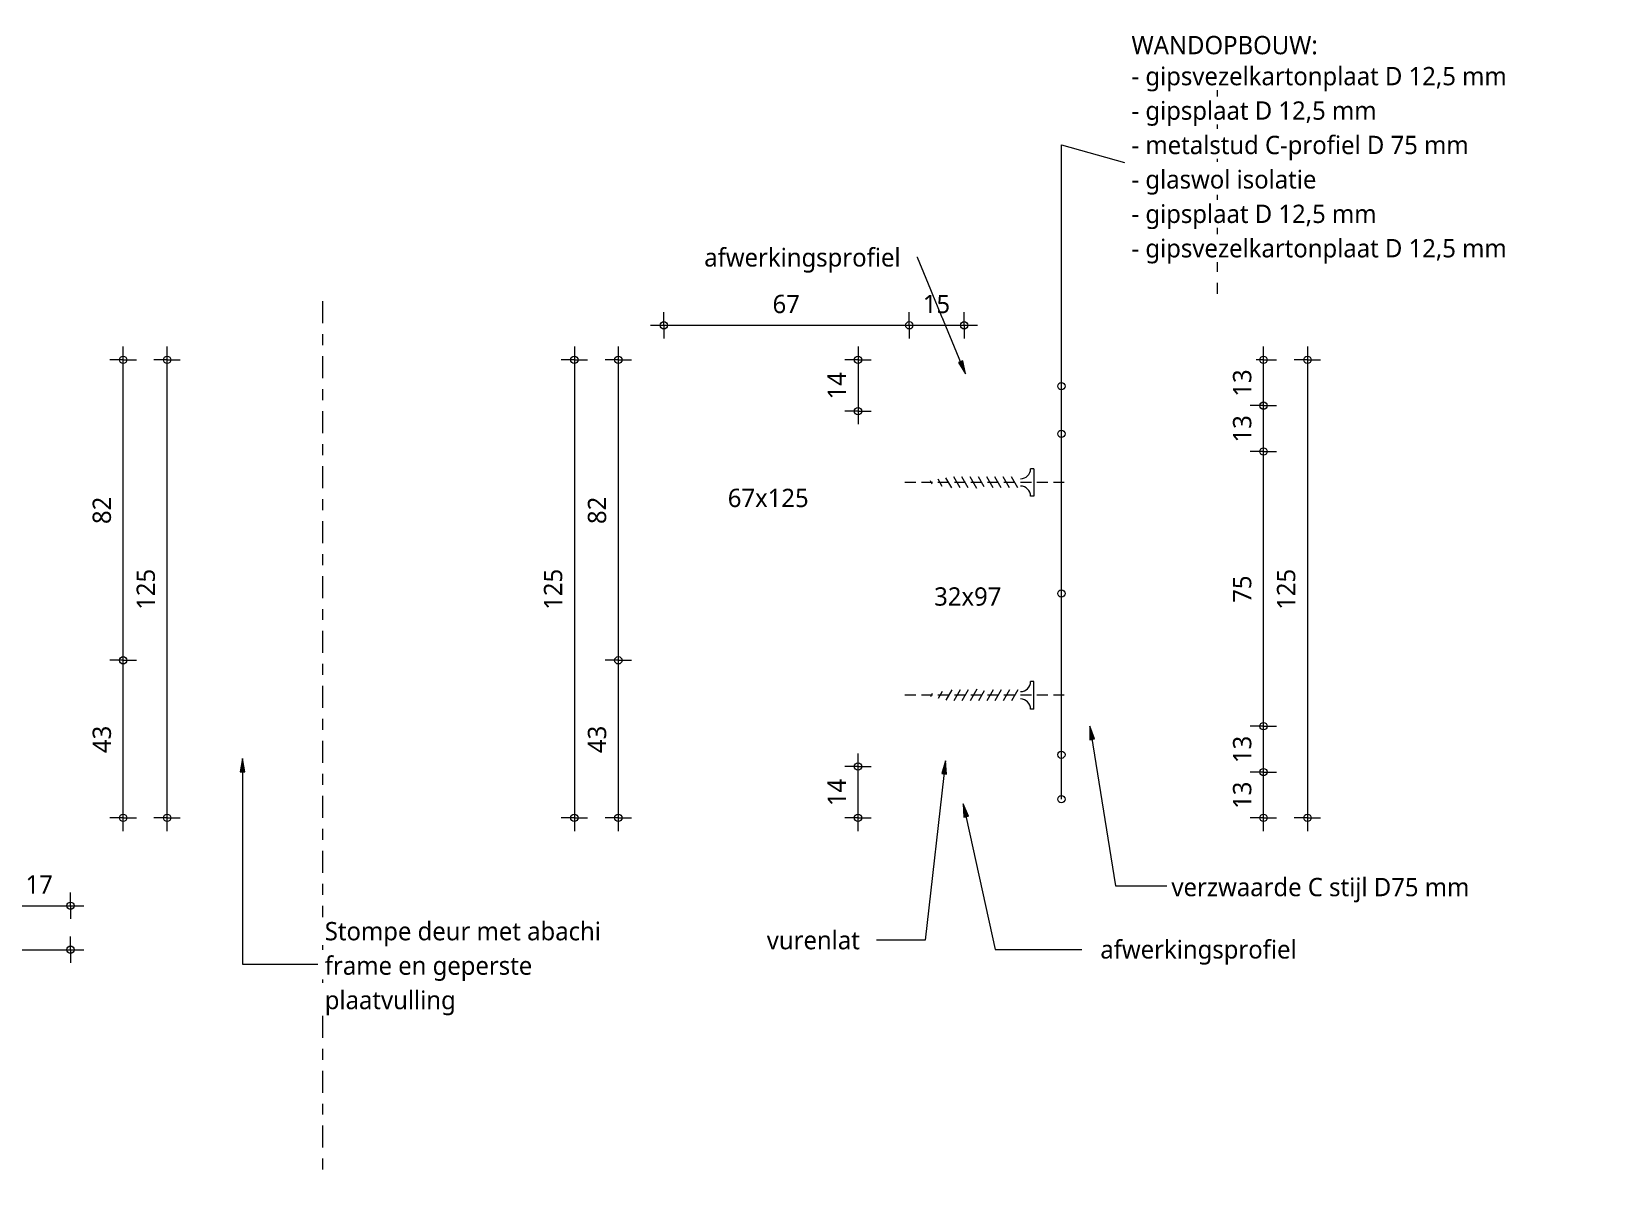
# Model space of a CAD drawing. Header units: millimetres. Extents: x 32900 to 38291, y -18988 to 4133.
# Drawn here: x 33446.2 to 33874.2, y -17618.7 to -17305.1 of the extents above; entities that cross this region are included whole.
import ezdxf

# ---------------------------------------------------------------- set-up
doc = ezdxf.new("R2010")
doc.units = ezdxf.units.MM
doc.linetypes.add('MV_center', pattern=[15, 6, -3, 3, -3])
doc.linetypes.add('MV_hidden_2', pattern=[4.5, 3, -1.5])
for name, color, linetype, lineweight in [('A-ANNO-DIMS', 211, 'Continuous', 13), ('A-ANNO-DIMS-2', 211, 'Continuous', 13), ('A-ANNO-NOTE', 131, 'Continuous', 18), ('A-DETL', 90, 'Continuous', 13), ('A-DETL-GENF', 92, 'Continuous', 18), ('A-DETL-IDEN', 3, 'Continuous', 18), ('G-ANNO-TEXT', 231, 'Continuous', 13)]:
    doc.layers.add(name, color=color, linetype=linetype, lineweight=lineweight)
doc.styles.add('Segoe UI', font='segoeui.ttf', dxfattribs={"height": 5})
doc.styles.add('Segoe UI_B', font='segoeui.ttf', dxfattribs={"height": 5})
doc.dimstyles.new('2_5_mm_3', dxfattribs={"dimscale": 304.8, "dimtxt": 5.23682, "dimasz": 0.006562, "dimexe": 0.011811, "dimexo": 0.0625, "dimgap": 0.005906, "dimtad": 1, "dimdec": 0, "dimzin": 0, "dimdsep": 46, "dimtxsty": 'Segoe UI', "dimblk1": 'DOTBLANK', "dimblk2": 'DOTBLANK', "dimsah": 1, "dimcen": 0.09, "dimdle": 0.011811, "dimazin": 0, "dimtfac": 1, "dimtdec": 4, "dimtix": 1, "dimtmove": 0, "dimatfit": 3, "dimfxl": 0.011811, "dimfxlon": 1, "dimtvp": 1, "dimtfill": 1, "dimtolj": 1, "dimtzin": 0, "dimarcsym": 2})

# ---------------------------------------------------------------- blocks, each defined once
blk = doc.blocks.new('NLRS_00_DI_maskeer - Type 1-V18-Details ziekenhuis Utiliteitsgebouw')
at = {"layer": 'A-DETL-GENF', "linetype": 'MV_center'}
blk.add_line((175, 0), (116, 0), dxfattribs=at)
blk = doc.blocks.new('NLRS_00_DI_maskeer - Type 1-4234905-Details ziekenhuis Utiliteitsgebouw')
at = {"layer": 'A-DETL-GENF', "linetype": 'MV_center'}
blk.add_line((140, 0), (-100, 0), dxfattribs=at)
blk = doc.blocks.new('DIMBLOCK565-Details ziekenhuis Utiliteitsgebouw')
at = {"layer": 'A-ANNO-DIMS-2'}
for p, q in [((33439.92, -17543.69), (33439.92, -17540.09)), ((33456.92, -17543.69), (33456.92, -17540.09)), ((33439.92, -17543.69), (33460.52, -17543.69)), ((33439.92, -17543.69), (33439.92, -17547.29)), ((33456.92, -17543.69), (33456.92, -17547.29))]:
    blk.add_line(p, q, dxfattribs=at)
for centre in [(33439.92, -17543.69), (33456.92, -17543.69)]:
    blk.add_circle(centre, 1, dxfattribs=at)
at = {"layer": 'A-ANNO-DIMS-2', "color": 0, "insert": (33444.62, -17535.36), "char_height": 5, "width": 9.1406, "attachment_point": 1, "line_spacing_factor": 1.142579, "style": 'Segoe UI', "bg_fill": 3, "box_fill_scale": 1.25, "bg_fill_color": 9, "bg_fill_true_color": 13158600, "bg_fill_transparency": 0}
blk.add_mtext('17', dxfattribs=at)
blk = doc.blocks.new('_DotBlank')
at = {"color": 0, "linetype": 'ByBlock', "lineweight": -2}
blk.add_line((-0.5, 0), (-1, 0), dxfattribs=at)
blk.add_circle((0, 0), 0.5, dxfattribs=at)
blk = doc.blocks.new('DIMBLOCK566-Details ziekenhuis Utiliteitsgebouw')
at = {"layer": 'A-ANNO-DIMS-2'}
for p, q in [((33366.92, -17555.69), (33366.92, -17552.09)), ((33456.92, -17555.69), (33456.92, -17552.09)), ((33363.32, -17555.69), (33460.52, -17555.69)), ((33366.92, -17555.69), (33366.92, -17559.29)), ((33456.92, -17555.69), (33456.92, -17559.29))]:
    blk.add_line(p, q, dxfattribs=at)
for centre in [(33366.92, -17555.69), (33456.92, -17555.69)]:
    blk.add_circle(centre, 1, dxfattribs=at)
at = {"layer": 'A-ANNO-DIMS-2', "color": 0, "insert": (33408.12, -17547.36), "char_height": 5, "width": 9.1406, "attachment_point": 1, "line_spacing_factor": 1.142579, "style": 'Segoe UI', "bg_fill": 3, "box_fill_scale": 1.25, "bg_fill_color": 9, "bg_fill_true_color": 13158600, "bg_fill_transparency": 0}
blk.add_mtext('90', dxfattribs=at)
blk = doc.blocks.new('DIMBLOCK567-Details ziekenhuis Utiliteitsgebouw')
at = {"layer": 'A-ANNO-DIMS-2'}
for p, q in [((33471.27, -17476.71), (33467.67, -17476.71)), ((33471.27, -17523.31), (33471.27, -17476.71)), ((33471.27, -17476.71), (33474.87, -17476.71)), ((33471.27, -17519.71), (33467.67, -17519.71)), ((33471.27, -17519.71), (33474.87, -17519.71))]:
    blk.add_line(p, q, dxfattribs=at)
for centre in [(33471.27, -17476.71), (33471.27, -17519.71)]:
    blk.add_circle(centre, 1, dxfattribs=at)
at = {"layer": 'A-ANNO-DIMS-2', "color": 0, "insert": (33462.94, -17502.02), "char_height": 5, "width": 9.1406, "attachment_point": 1, "rotation": 90, "line_spacing_factor": 1.142579, "style": 'Segoe UI', "bg_fill": 3, "box_fill_scale": 1.25, "bg_fill_color": 9, "bg_fill_true_color": 13158600, "bg_fill_transparency": 0}
blk.add_mtext('43', dxfattribs=at)
blk = doc.blocks.new('DIMBLOCK568-Details ziekenhuis Utiliteitsgebouw')
at = {"layer": 'A-ANNO-DIMS-2'}
for p, q in [((33471.27, -17476.71), (33471.27, -17391.11)), ((33471.27, -17394.71), (33467.67, -17394.71)), ((33471.27, -17394.71), (33474.87, -17394.71)), ((33471.27, -17476.71), (33467.67, -17476.71)), ((33471.27, -17476.71), (33474.87, -17476.71))]:
    blk.add_line(p, q, dxfattribs=at)
for centre in [(33471.27, -17394.71), (33471.27, -17476.71)]:
    blk.add_circle(centre, 1, dxfattribs=at)
at = {"layer": 'A-ANNO-DIMS-2', "color": 0, "insert": (33462.94, -17439.52), "char_height": 5, "width": 9.1406, "attachment_point": 1, "rotation": 90, "line_spacing_factor": 1.142579, "style": 'Segoe UI', "bg_fill": 3, "box_fill_scale": 1.25, "bg_fill_color": 9, "bg_fill_true_color": 13158600, "bg_fill_transparency": 0}
blk.add_mtext('82', dxfattribs=at)
blk = doc.blocks.new('DIMBLOCK569-Details ziekenhuis Utiliteitsgebouw')
at = {"layer": 'A-ANNO-DIMS-2'}
for p, q in [((33483.27, -17523.31), (33483.27, -17391.11)), ((33483.27, -17394.71), (33479.67, -17394.71)), ((33483.27, -17394.71), (33486.87, -17394.71)), ((33483.27, -17519.71), (33479.67, -17519.71)), ((33483.27, -17519.71), (33486.87, -17519.71))]:
    blk.add_line(p, q, dxfattribs=at)
for centre in [(33483.27, -17394.71), (33483.27, -17519.71)]:
    blk.add_circle(centre, 1, dxfattribs=at)
at = {"layer": 'A-ANNO-DIMS-2', "color": 0, "insert": (33474.94, -17462.93), "char_height": 5, "width": 13.7109, "attachment_point": 1, "rotation": 90, "line_spacing_factor": 1.142579, "style": 'Segoe UI', "bg_fill": 3, "box_fill_scale": 1.25, "bg_fill_color": 9, "bg_fill_true_color": 13158600, "bg_fill_transparency": 0}
blk.add_mtext('125', dxfattribs=at)
blk = doc.blocks.new('DIMBLOCK570-Details ziekenhuis Utiliteitsgebouw')
at = {"layer": 'A-ANNO-DIMS-2'}
for p, q in [((33618.81, -17385.29), (33618.81, -17381.69)), ((33685.81, -17385.29), (33685.81, -17381.69)), ((33615.21, -17385.29), (33685.81, -17385.29)), ((33618.81, -17385.29), (33618.81, -17388.89)), ((33685.81, -17385.29), (33685.81, -17388.89))]:
    blk.add_line(p, q, dxfattribs=at)
for centre in [(33618.81, -17385.29), (33685.81, -17385.29)]:
    blk.add_circle(centre, 1, dxfattribs=at)
at = {"layer": 'A-ANNO-DIMS-2', "color": 0, "insert": (33648.5, -17376.97), "char_height": 5, "width": 9.1406, "attachment_point": 1, "line_spacing_factor": 1.142579, "style": 'Segoe UI', "bg_fill": 3, "box_fill_scale": 1.25, "bg_fill_color": 9, "bg_fill_true_color": 13158600, "bg_fill_transparency": 0}
blk.add_mtext('67', dxfattribs=at)
blk = doc.blocks.new('DIMBLOCK571-Details ziekenhuis Utiliteitsgebouw')
at = {"layer": 'A-ANNO-DIMS-2'}
for p, q in [((33685.81, -17385.29), (33685.81, -17381.69)), ((33700.81, -17385.29), (33700.81, -17381.69)), ((33685.81, -17385.29), (33704.41, -17385.29)), ((33685.81, -17385.29), (33685.81, -17388.89)), ((33700.81, -17385.29), (33700.81, -17388.89))]:
    blk.add_line(p, q, dxfattribs=at)
for centre in [(33685.81, -17385.29), (33700.81, -17385.29)]:
    blk.add_circle(centre, 1, dxfattribs=at)
at = {"layer": 'A-ANNO-DIMS-2', "color": 0, "insert": (33689.5, -17376.97), "char_height": 5, "width": 9.1406, "attachment_point": 1, "line_spacing_factor": 1.142579, "style": 'Segoe UI', "bg_fill": 3, "box_fill_scale": 1.25, "bg_fill_color": 9, "bg_fill_true_color": 13158600, "bg_fill_transparency": 0}
blk.add_mtext('15', dxfattribs=at)
blk = doc.blocks.new('DIMBLOCK572-Details ziekenhuis Utiliteitsgebouw')
at = {"layer": 'A-ANNO-DIMS-2'}
for p, q in [((33606.41, -17391.11), (33606.41, -17476.71)), ((33606.41, -17394.71), (33602.81, -17394.71)), ((33606.41, -17394.71), (33610.01, -17394.71)), ((33606.41, -17476.71), (33602.81, -17476.71)), ((33606.41, -17476.71), (33610.01, -17476.71))]:
    blk.add_line(p, q, dxfattribs=at)
for centre in [(33606.41, -17394.71), (33606.41, -17476.71)]:
    blk.add_circle(centre, 1, dxfattribs=at)
at = {"layer": 'A-ANNO-DIMS-2', "color": 0, "insert": (33598.09, -17439.52), "char_height": 5, "width": 9.1406, "attachment_point": 1, "rotation": 90, "line_spacing_factor": 1.142579, "style": 'Segoe UI', "bg_fill": 3, "box_fill_scale": 1.25, "bg_fill_color": 9, "bg_fill_true_color": 13158600, "bg_fill_transparency": 0}
blk.add_mtext('82', dxfattribs=at)
blk = doc.blocks.new('DIMBLOCK573-Details ziekenhuis Utiliteitsgebouw')
at = {"layer": 'A-ANNO-DIMS-2'}
for p, q in [((33606.41, -17476.71), (33602.81, -17476.71)), ((33606.41, -17476.71), (33606.41, -17523.31)), ((33606.41, -17476.71), (33610.01, -17476.71)), ((33606.41, -17519.71), (33602.81, -17519.71)), ((33606.41, -17519.71), (33610.01, -17519.71))]:
    blk.add_line(p, q, dxfattribs=at)
for centre in [(33606.41, -17476.71), (33606.41, -17519.71)]:
    blk.add_circle(centre, 1, dxfattribs=at)
at = {"layer": 'A-ANNO-DIMS-2', "color": 0, "insert": (33598.09, -17502.02), "char_height": 5, "width": 9.1406, "attachment_point": 1, "rotation": 90, "line_spacing_factor": 1.142579, "style": 'Segoe UI', "bg_fill": 3, "box_fill_scale": 1.25, "bg_fill_color": 9, "bg_fill_true_color": 13158600, "bg_fill_transparency": 0}
blk.add_mtext('43', dxfattribs=at)
blk = doc.blocks.new('DIMBLOCK574-Details ziekenhuis Utiliteitsgebouw')
at = {"layer": 'A-ANNO-DIMS-2'}
for p, q in [((33594.41, -17391.11), (33594.41, -17523.31)), ((33594.41, -17394.71), (33590.81, -17394.71)), ((33594.41, -17394.71), (33598.01, -17394.71)), ((33594.41, -17519.71), (33590.81, -17519.71)), ((33594.41, -17519.71), (33598.01, -17519.71))]:
    blk.add_line(p, q, dxfattribs=at)
for centre in [(33594.41, -17394.71), (33594.41, -17519.71)]:
    blk.add_circle(centre, 1, dxfattribs=at)
at = {"layer": 'A-ANNO-DIMS-2', "color": 0, "insert": (33586.09, -17462.93), "char_height": 5, "width": 13.7109, "attachment_point": 1, "rotation": 90, "line_spacing_factor": 1.142579, "style": 'Segoe UI', "bg_fill": 3, "box_fill_scale": 1.25, "bg_fill_color": 9, "bg_fill_true_color": 13158600, "bg_fill_transparency": 0}
blk.add_mtext('125', dxfattribs=at)
blk = doc.blocks.new('DIMBLOCK575-Details ziekenhuis Utiliteitsgebouw')
at = {"layer": 'A-ANNO-DIMS-2'}
for p, q in [((33782.47, -17507.21), (33778.87, -17507.21)), ((33782.47, -17523.31), (33782.47, -17507.21)), ((33782.47, -17507.21), (33786.07, -17507.21)), ((33782.47, -17519.71), (33778.87, -17519.71)), ((33782.47, -17519.71), (33786.07, -17519.71))]:
    blk.add_line(p, q, dxfattribs=at)
for centre in [(33782.47, -17507.21), (33782.47, -17519.71)]:
    blk.add_circle(centre, 1, dxfattribs=at)
at = {"layer": 'A-ANNO-DIMS-2', "color": 0, "insert": (33774.15, -17517.27), "char_height": 5, "width": 9.1406, "attachment_point": 1, "rotation": 90, "line_spacing_factor": 1.142579, "style": 'Segoe UI', "bg_fill": 3, "box_fill_scale": 1.25, "bg_fill_color": 9, "bg_fill_true_color": 13158600, "bg_fill_transparency": 0}
blk.add_mtext('13', dxfattribs=at)
blk = doc.blocks.new('DIMBLOCK576-Details ziekenhuis Utiliteitsgebouw')
at = {"layer": 'A-ANNO-DIMS-2'}
for p, q in [((33782.47, -17494.71), (33778.87, -17494.71)), ((33782.47, -17507.21), (33782.47, -17494.71)), ((33782.47, -17494.71), (33786.07, -17494.71)), ((33782.47, -17507.21), (33778.87, -17507.21)), ((33782.47, -17507.21), (33786.07, -17507.21))]:
    blk.add_line(p, q, dxfattribs=at)
for centre in [(33782.47, -17494.71), (33782.47, -17507.21)]:
    blk.add_circle(centre, 1, dxfattribs=at)
at = {"layer": 'A-ANNO-DIMS-2', "color": 0, "insert": (33774.15, -17504.77), "char_height": 5, "width": 9.1406, "attachment_point": 1, "rotation": 90, "line_spacing_factor": 1.142579, "style": 'Segoe UI', "bg_fill": 3, "box_fill_scale": 1.25, "bg_fill_color": 9, "bg_fill_true_color": 13158600, "bg_fill_transparency": 0}
blk.add_mtext('13', dxfattribs=at)
blk = doc.blocks.new('DIMBLOCK577-Details ziekenhuis Utiliteitsgebouw')
at = {"layer": 'A-ANNO-DIMS-2'}
for p, q in [((33782.47, -17419.71), (33778.87, -17419.71)), ((33782.47, -17494.71), (33782.47, -17419.71)), ((33782.47, -17419.71), (33786.07, -17419.71)), ((33782.47, -17494.71), (33778.87, -17494.71)), ((33782.47, -17494.71), (33786.07, -17494.71))]:
    blk.add_line(p, q, dxfattribs=at)
for centre in [(33782.47, -17419.71), (33782.47, -17494.71)]:
    blk.add_circle(centre, 1, dxfattribs=at)
at = {"layer": 'A-ANNO-DIMS-2', "color": 0, "insert": (33774.15, -17461.02), "char_height": 5, "width": 9.1406, "attachment_point": 1, "rotation": 90, "line_spacing_factor": 1.142579, "style": 'Segoe UI', "bg_fill": 3, "box_fill_scale": 1.25, "bg_fill_color": 9, "bg_fill_true_color": 13158600, "bg_fill_transparency": 0}
blk.add_mtext('75', dxfattribs=at)
blk = doc.blocks.new('DIMBLOCK578-Details ziekenhuis Utiliteitsgebouw')
at = {"layer": 'A-ANNO-DIMS-2'}
for p, q in [((33782.47, -17407.21), (33778.87, -17407.21)), ((33782.47, -17419.71), (33782.47, -17407.21)), ((33782.47, -17407.21), (33786.07, -17407.21)), ((33782.47, -17419.71), (33778.87, -17419.71)), ((33782.47, -17419.71), (33786.07, -17419.71))]:
    blk.add_line(p, q, dxfattribs=at)
for centre in [(33782.47, -17407.21), (33782.47, -17419.71)]:
    blk.add_circle(centre, 1, dxfattribs=at)
at = {"layer": 'A-ANNO-DIMS-2', "color": 0, "insert": (33774.15, -17417.27), "char_height": 5, "width": 9.1406, "attachment_point": 1, "rotation": 90, "line_spacing_factor": 1.142579, "style": 'Segoe UI', "bg_fill": 3, "box_fill_scale": 1.25, "bg_fill_color": 9, "bg_fill_true_color": 13158600, "bg_fill_transparency": 0}
blk.add_mtext('13', dxfattribs=at)
blk = doc.blocks.new('DIMBLOCK579-Details ziekenhuis Utiliteitsgebouw')
at = {"layer": 'A-ANNO-DIMS-2'}
for p, q in [((33782.47, -17407.21), (33782.47, -17391.11)), ((33782.47, -17394.71), (33778.87, -17394.71)), ((33782.47, -17394.71), (33786.07, -17394.71)), ((33782.47, -17407.21), (33778.87, -17407.21)), ((33782.47, -17407.21), (33786.07, -17407.21))]:
    blk.add_line(p, q, dxfattribs=at)
for centre in [(33782.47, -17394.71), (33782.47, -17407.21)]:
    blk.add_circle(centre, 1, dxfattribs=at)
at = {"layer": 'A-ANNO-DIMS-2', "color": 0, "insert": (33774.15, -17404.77), "char_height": 5, "width": 9.1406, "attachment_point": 1, "rotation": 90, "line_spacing_factor": 1.142579, "style": 'Segoe UI', "bg_fill": 3, "box_fill_scale": 1.25, "bg_fill_color": 9, "bg_fill_true_color": 13158600, "bg_fill_transparency": 0}
blk.add_mtext('13', dxfattribs=at)
blk = doc.blocks.new('DIMBLOCK580-Details ziekenhuis Utiliteitsgebouw')
at = {"layer": 'A-ANNO-DIMS-2'}
for p, q in [((33794.47, -17391.11), (33794.47, -17523.31)), ((33794.47, -17394.71), (33790.87, -17394.71)), ((33794.47, -17394.71), (33798.07, -17394.71)), ((33794.47, -17519.71), (33790.87, -17519.71)), ((33794.47, -17519.71), (33798.07, -17519.71))]:
    blk.add_line(p, q, dxfattribs=at)
for centre in [(33794.47, -17394.71), (33794.47, -17519.71)]:
    blk.add_circle(centre, 1, dxfattribs=at)
at = {"layer": 'A-ANNO-DIMS-2', "color": 0, "insert": (33786.15, -17462.93), "char_height": 5, "width": 13.7109, "attachment_point": 1, "rotation": 90, "line_spacing_factor": 1.142579, "style": 'Segoe UI', "bg_fill": 3, "box_fill_scale": 1.25, "bg_fill_color": 9, "bg_fill_true_color": 13158600, "bg_fill_transparency": 0}
blk.add_mtext('125', dxfattribs=at)
blk = doc.blocks.new('DIMBLOCK583-Details ziekenhuis Utiliteitsgebouw')
at = {"layer": 'A-ANNO-DIMS-2'}
for p, q in [((33671.82, -17391.11), (33671.82, -17412.31)), ((33671.82, -17394.71), (33668.22, -17394.71)), ((33671.82, -17394.71), (33675.42, -17394.71)), ((33671.82, -17408.71), (33668.22, -17408.71)), ((33671.82, -17408.71), (33675.42, -17408.71))]:
    blk.add_line(p, q, dxfattribs=at)
for centre in [(33671.82, -17394.71), (33671.82, -17408.71)]:
    blk.add_circle(centre, 1, dxfattribs=at)
at = {"layer": 'A-ANNO-DIMS-2', "color": 0, "insert": (33663.5, -17405.52), "char_height": 5, "width": 9.1406, "attachment_point": 1, "rotation": 90, "line_spacing_factor": 1.142579, "style": 'Segoe UI', "bg_fill": 3, "box_fill_scale": 1.25, "bg_fill_color": 9, "bg_fill_true_color": 13158600, "bg_fill_transparency": 0}
blk.add_mtext('14', dxfattribs=at)
blk = doc.blocks.new('DIMBLOCK584-Details ziekenhuis Utiliteitsgebouw')
at = {"layer": 'A-ANNO-DIMS-2'}
for p, q in [((33671.82, -17523.31), (33671.82, -17502.11)), ((33671.82, -17505.71), (33668.22, -17505.71)), ((33671.82, -17505.71), (33675.42, -17505.71)), ((33671.82, -17519.71), (33668.22, -17519.71)), ((33671.82, -17519.71), (33675.42, -17519.71))]:
    blk.add_line(p, q, dxfattribs=at)
for centre in [(33671.82, -17505.71), (33671.82, -17519.71)]:
    blk.add_circle(centre, 1, dxfattribs=at)
at = {"layer": 'A-ANNO-DIMS-2', "color": 0, "insert": (33663.5, -17516.52), "char_height": 5, "width": 9.1406, "attachment_point": 1, "rotation": 90, "line_spacing_factor": 1.142579, "style": 'Segoe UI', "bg_fill": 3, "box_fill_scale": 1.25, "bg_fill_color": 9, "bg_fill_true_color": 13158600, "bg_fill_transparency": 0}
blk.add_mtext('14', dxfattribs=at)

msp = doc.modelspace()

# ---------------------------------------------------------------- hatches: boundary and pattern name
at = {"layer": 'A-ANNO-NOTE'}
msp.add_hatch(color=256, dxfattribs=at).paths.add_polyline_path([(33503.82, -17503.55), (33503.18, -17507.15), (33504.45, -17507.15)])
at = {"layer": 'A-DETL-IDEN'}
msp.add_hatch(color=256, dxfattribs=at).paths.add_polyline_path([(33735.12, -17494.71), (33735.07, -17498.37), (33736.32, -17498.17)])
at = {"layer": 'G-ANNO-TEXT'}
for points in [[(33701.18, -17398.54), (33700.39, -17394.97), (33699.21, -17395.46)], [(33695.73, -17504.11), (33694.69, -17507.61), (33695.95, -17507.75)], [(33700.56, -17515.89), (33700.71, -17519.54), (33701.95, -17519.27)]]:
    msp.add_hatch(color=7, dxfattribs=at).paths.add_polyline_path(points)

# ---------------------------------------------------------------- linework, layer by layer
at = {"layer": 'A-ANNO-NOTE'}
for p, q in [((33727.33, -17336.05), (33744.56, -17340.89)), ((33727.33, -17502.48), (33727.33, -17336.05)), ((33727.33, -17336.05), (33744.56, -17340.89)), ((33727.33, -17401.91), (33727.33, -17336.05)), ((33727.33, -17336.05), (33744.56, -17340.89)), ((33727.33, -17514.62), (33727.33, -17336.05)), ((33727.33, -17336.05), (33744.56, -17340.89)), ((33727.33, -17458.46), (33727.33, -17336.05)), ((33727.33, -17336.05), (33744.56, -17340.89)), ((33727.33, -17414.91), (33727.33, -17336.05)), ((33503.82, -17503.55), (33503.18, -17507.15)), ((33504.45, -17507.15), (33503.82, -17503.55)), ((33503.82, -17503.55), (33503.82, -17559.68)), ((33503.18, -17507.15), (33504.45, -17507.15)), ((33503.82, -17559.68), (33524.4, -17559.68))]:
    msp.add_line(p, q, dxfattribs=at)
for centre in [(33727.33, -17401.91), (33727.33, -17414.91), (33727.33, -17458.46), (33727.33, -17502.48), (33727.33, -17514.62)]:
    msp.add_circle(centre, 1, dxfattribs=at)
at = {"layer": 'A-DETL'}
for p, q in [((33692.09, -17428.67), (33691.57, -17427.77)), ((33694.82, -17429.25), (33693.71, -17427.32)), ((33697.42, -17429.67), (33695.81, -17426.88)), ((33699.67, -17429.67), (33697.94, -17426.67)), ((33701.92, -17429.67), (33700.19, -17426.67)), ((33704.27, -17429.84), (33702.44, -17426.67)), ((33706.27, -17429.41), (33704.69, -17426.67)), ((33708.67, -17429.67), (33706.94, -17426.67)), ((33710.92, -17429.67), (33709.19, -17426.67)), ((33713.17, -17429.67), (33711.44, -17426.67)), ((33715.42, -17429.67), (33713.69, -17426.67)), ((33719.77, -17424.42), (33718.92, -17424.42)), ((33719.77, -17424.42), (33719.77, -17431.92)), ((33719.77, -17431.92), (33718.92, -17431.92)), ((33719.77, -17482.51), (33718.92, -17482.51)), ((33719.77, -17490.01), (33719.77, -17482.51)), ((33692.09, -17485.76), (33691.57, -17486.66)), ((33694.82, -17485.18), (33693.71, -17487.11)), ((33697.42, -17484.76), (33695.81, -17487.55)), ((33699.67, -17484.76), (33697.94, -17487.76)), ((33701.92, -17484.76), (33700.19, -17487.76)), ((33704.27, -17484.59), (33702.44, -17487.76)), ((33706.27, -17485.02), (33704.69, -17487.76)), ((33708.67, -17484.76), (33706.94, -17487.76)), ((33710.92, -17484.76), (33709.19, -17487.76)), ((33713.17, -17484.76), (33711.44, -17487.76)), ((33715.42, -17484.76), (33713.69, -17487.76)), ((33719.77, -17490.01), (33718.92, -17490.01))]:
    msp.add_line(p, q, dxfattribs=at)
at = {"layer": 'A-DETL', "linetype": 'MV_hidden_2'}
for p, q in [((33728.13, -17428.17), (33683.13, -17428.17)), ((33728.13, -17486.26), (33683.13, -17486.26))]:
    msp.add_line(p, q, dxfattribs=at)
at = {"layer": 'A-DETL'}
for centre, start, end in [((33716.17, -17424.42), 270, 0), ((33716.17, -17431.92), 0, 90), ((33716.17, -17482.51), 270, 0), ((33716.17, -17490.01), 0, 90)]:
    msp.add_arc(centre, 2.75, start, end, dxfattribs=at)
at = {"layer": 'A-DETL-IDEN'}
for p, q in [((33735.12, -17494.71), (33735.07, -17498.37)), ((33736.32, -17498.17), (33735.12, -17494.71)), ((33735.12, -17494.71), (33742.1, -17538.26)), ((33735.07, -17498.37), (33736.32, -17498.17)), ((33742.1, -17538.26), (33757.15, -17538.26))]:
    msp.add_line(p, q, dxfattribs=at)
at = {"layer": 'G-ANNO-TEXT', "color": 250}
for p, q in [((33688.03, -17366.75), (33687.9, -17366.75)), ((33700.39, -17394.97), (33699.21, -17395.46)), ((33699.21, -17395.46), (33701.18, -17398.54)), ((33701.18, -17398.54), (33700.39, -17394.97)), ((33695.73, -17504.11), (33690.16, -17553.08)), ((33695.73, -17504.11), (33694.69, -17507.61)), ((33695.95, -17507.75), (33695.73, -17504.11)), ((33694.69, -17507.61), (33695.95, -17507.75)), ((33700.56, -17515.89), (33700.71, -17519.54)), ((33701.95, -17519.27), (33700.56, -17515.89)), ((33700.56, -17515.89), (33709.28, -17555.61)), ((33700.71, -17519.54), (33701.95, -17519.27)), ((33684.72, -17553.08), (33676.89, -17553.08)), ((33690.16, -17553.08), (33684.72, -17553.08)), ((33709.28, -17555.61), (33732.95, -17555.61))]:
    msp.add_line(p, q, dxfattribs=at)

# ---------------------------------------------------------------- block references
at = {"layer": 'A-DETL-GENF', "linetype": 'MV_center', "rotation": 90}
for name, p in [('NLRS_00_DI_maskeer - Type 1-V18-Details ziekenhuis Utiliteitsgebouw', (33769.84, -17494.71)), ('NLRS_00_DI_maskeer - Type 1-4234905-Details ziekenhuis Utiliteitsgebouw', (33525.67, -17518.71))]:
    msp.add_blockref(name, p, dxfattribs=at)

# ---------------------------------------------------------------- texts
at = {"layer": 'G-ANNO-TEXT', "color": 7, "char_height": 5, "attachment_point": 1, "style": 'Segoe UI'}
for s, insert, width in [('afwerkingsprofiel', (33629.85, -17364.25), 64.2953), ('vurenlat', (33646.92, -17550.58), 30.3038), ('afwerkingsprofiel', (33737.95, -17553.11), 64.2953)]:
    msp.add_mtext(s, dxfattribs=dict(at, insert=insert, width=width))
at = {"layer": 'G-ANNO-TEXT', "color": 39, "char_height": 5, "attachment_point": 1, "style": 'Segoe UI'}
for s, insert, width in [('67x125', (33636.28, -17429.89), 27.097), ('32x97', (33692.6, -17456.79), 22.4473)]:
    msp.add_mtext(s, dxfattribs=dict(at, insert=insert, width=width))

# ---------------------------------------------------------------- dimensions: what is measured, and where the dimension line sits
at = {"layer": 'A-ANNO-DIMS'}
for base, p1, p2, override, picture, middle in [((33685.81, -17385.29), (33618.81, -17388.89), (33685.81, -17388.89), {"dimpost": '<>', "dimfxl": 67}, 'DIMBLOCK570-Details ziekenhuis Utiliteitsgebouw', (33652.31, -17380.9)), ((33456.92, -17543.69), (33439.92, -17540.09), (33456.92, -17540.09), {"dimpost": '<>', "dimfxl": 17}, 'DIMBLOCK565-Details ziekenhuis Utiliteitsgebouw', (33448.42, -17539.33))]:
    dim = msp.add_linear_dim(base=base, p1=p1, p2=p2, dimstyle='2_5_mm_3', override=override, dxfattribs=at)
    dim.commit()
    dim.dimension.update_dxf_attribs({"geometry": picture, "text_midpoint": middle})
for base, p1, p2, override, picture, middle in [((33606.41, -17476.71), (33610.01, -17394.71), (33610.01, -17476.71), {"dimpost": '<>', "dimfxl": 82}, 'DIMBLOCK572-Details ziekenhuis Utiliteitsgebouw', (33602.03, -17435.71)), ((33671.82, -17408.71), (33675.42, -17394.71), (33675.42, -17408.71), {"dimpost": '<>', "dimfxl": 14}, 'DIMBLOCK583-Details ziekenhuis Utiliteitsgebouw', (33667.47, -17401.71)), ((33471.27, -17476.71), (33467.67, -17519.71), (33467.67, -17476.71), {"dimpost": '<>', "dimfxl": 43}, 'DIMBLOCK567-Details ziekenhuis Utiliteitsgebouw', (33466.88, -17498.21)), ((33671.82, -17505.71), (33668.22, -17519.71), (33675.42, -17505.71), {"dimpost": '<>', "dimfxl": 15.742935}, 'DIMBLOCK584-Details ziekenhuis Utiliteitsgebouw', (33667.47, -17512.71)), ((33782.46865479, -17507.21458139), (33778.86865479, -17519.71458139), (33778.86865479, -17507.21458139), {"dimpost": '<>', "dimfxl": 12.5}, 'DIMBLOCK575-Details ziekenhuis Utiliteitsgebouw', (33778.0692824, -17513.46458139))]:
    dim = msp.add_linear_dim(base=base, p1=p1, p2=p2, angle=90, dimstyle='2_5_mm_3', override=override, dxfattribs=at)
    dim.commit()
    dim.dimension.update_dxf_attribs({"geometry": picture, "text_midpoint": middle})

# ---------------------------------------------------------------- next in the draw order: texts
at = {"layer": 'A-ANNO-NOTE', "lineweight": 13, "char_height": 5, "attachment_point": 1, "style": 'Segoe UI', "bg_fill": 3, "box_fill_scale": 1.25, "bg_fill_color": 9, "bg_fill_true_color": 13158600, "bg_fill_transparency": 0}
for s, insert, width in [('- gipsvezelkartonplaat D 12,5 mm', (33746.46, -17314.78), 126.5063), ('Stompe deur met abachi', (33526.3, -17548.13), 92.6751)]:
    msp.add_mtext(s, dxfattribs=dict(at, insert=insert, width=width))
at = {"layer": 'A-DETL-IDEN', "lineweight": 13, "insert": (33757.36, -17536.1), "char_height": 5, "width": 99.8903, "attachment_point": 1, "style": 'Segoe UI', "bg_fill": 3, "box_fill_scale": 1.25, "bg_fill_color": 9, "bg_fill_true_color": 13158600, "bg_fill_transparency": 0}
msp.add_mtext('verzwaarde C stijl D75 mm', dxfattribs=at)

# ---------------------------------------------------------------- next in the draw order: dimensions: what is measured, and where the dimension line sits
at = {"layer": 'A-ANNO-DIMS'}
for base, p1, p2, override, picture, middle in [((33700.81, -17385.29), (33685.81, -17388.89), (33700.81, -17388.89), {"dimpost": '<>', "dimfxl": 15}, 'DIMBLOCK571-Details ziekenhuis Utiliteitsgebouw', (33693.31, -17380.89)), ((33456.92, -17555.69), (33366.92, -17552.09), (33456.92, -17552.09), {"dimpost": '<>', "dimfxl": 90}, 'DIMBLOCK566-Details ziekenhuis Utiliteitsgebouw', (33411.92, -17551.3))]:
    dim = msp.add_linear_dim(base=base, p1=p1, p2=p2, dimstyle='2_5_mm_3', override=override, dxfattribs=at)
    dim.commit()
    dim.dimension.update_dxf_attribs({"geometry": picture, "text_midpoint": middle})
for base, p1, p2, override, picture, middle in [((33471.27, -17394.71), (33467.67, -17476.71), (33467.67, -17394.71), {"dimpost": '<>', "dimfxl": 82}, 'DIMBLOCK568-Details ziekenhuis Utiliteitsgebouw', (33466.89, -17435.71)), ((33606.41, -17519.71), (33610.01, -17476.71), (33610.01, -17519.71), {"dimpost": '<>', "dimfxl": 43}, 'DIMBLOCK573-Details ziekenhuis Utiliteitsgebouw', (33602.03, -17498.21)), ((33782.46865479, -17494.71458139), (33778.86865479, -17507.21458139), (33778.86865479, -17494.71458139), {"dimpost": '<>', "dimfxl": 12.5}, 'DIMBLOCK576-Details ziekenhuis Utiliteitsgebouw', (33778.0692824, -17500.96458139))]:
    dim = msp.add_linear_dim(base=base, p1=p1, p2=p2, angle=90, dimstyle='2_5_mm_3', override=override, dxfattribs=at)
    dim.commit()
    dim.dimension.update_dxf_attribs({"geometry": picture, "text_midpoint": middle})

# ---------------------------------------------------------------- next in the draw order: linework, layer by layer
at = {"layer": 'G-ANNO-TEXT', "color": 250}
msp.add_line((33701.18, -17398.54), (33688.03, -17366.75), dxfattribs=at)

# ---------------------------------------------------------------- next in the draw order: texts
at = {"layer": 'A-ANNO-NOTE', "lineweight": 13, "char_height": 5, "attachment_point": 1, "bg_fill": 3, "box_fill_scale": 1.25, "bg_fill_color": 9, "bg_fill_true_color": 13158600, "bg_fill_transparency": 0}
for s, insert, width, style in [('WANDOPBOUW:', (33746.46, -17306.32), 67.8228, 'Segoe UI_B'), ('- gipsplaat D 12,5 mm', (33746.46, -17324.18), 83.5358, 'Segoe UI'), ('frame en geperste', (33526.3, -17557.53), 68.6245, 'Segoe UI')]:
    msp.add_mtext(s, dxfattribs=dict(at, insert=insert, width=width, style=style))

# ---------------------------------------------------------------- next in the draw order: dimensions: what is measured, and where the dimension line sits
at = {"layer": 'A-ANNO-DIMS'}
for base, p1, p2, override, picture, middle in [((33483.27, -17394.71), (33479.67, -17519.71), (33479.67, -17394.71), {"dimpost": '<>', "dimfxl": 125}, 'DIMBLOCK569-Details ziekenhuis Utiliteitsgebouw', (33478.87, -17457.21)), ((33594.41, -17519.71), (33598.01, -17394.71), (33598.01, -17519.71), {"dimpost": '<>', "dimfxl": 125}, 'DIMBLOCK574-Details ziekenhuis Utiliteitsgebouw', (33590.01, -17457.21)), ((33782.47, -17419.71), (33778.87, -17494.71), (33778.87, -17419.71), {"dimpost": '<>', "dimfxl": 75}, 'DIMBLOCK577-Details ziekenhuis Utiliteitsgebouw', (33778.13, -17457.21))]:
    dim = msp.add_linear_dim(base=base, p1=p1, p2=p2, angle=90, dimstyle='2_5_mm_3', override=override, dxfattribs=at)
    dim.commit()
    dim.dimension.update_dxf_attribs({"geometry": picture, "text_midpoint": middle})

# ---------------------------------------------------------------- next in the draw order: texts
at = {"layer": 'A-ANNO-NOTE', "lineweight": 13, "char_height": 5, "attachment_point": 1, "style": 'Segoe UI', "bg_fill": 3, "box_fill_scale": 1.25, "bg_fill_color": 9, "bg_fill_true_color": 13158600, "bg_fill_transparency": 0}
for s, insert, width in [('- metalstud C-profiel D 75 mm', (33746.46, -17333.57), 115.6033), ('plaatvulling', (33526.3, -17566.92), 43.4515)]:
    msp.add_mtext(s, dxfattribs=dict(at, insert=insert, width=width))

# ---------------------------------------------------------------- next in the draw order: dimensions: what is measured, and where the dimension line sits
at = {"layer": 'A-ANNO-DIMS'}
dim = msp.add_linear_dim(base=(33782.46865479, -17407.21458139), p1=(33778.86865479, -17419.71458139), p2=(33778.86865479, -17407.21458139), angle=90, dimstyle='2_5_mm_3', override={"dimpost": '<>', "dimfxl": 12.5}, dxfattribs=at)
dim.commit()
dim.dimension.update_dxf_attribs({"geometry": 'DIMBLOCK578-Details ziekenhuis Utiliteitsgebouw', "text_midpoint": (33778.0692824, -17413.46458139)})

# ---------------------------------------------------------------- next in the draw order: texts
at = {"layer": 'A-ANNO-NOTE', "lineweight": 13, "insert": (33746.46, -17342.96), "char_height": 5, "width": 62.692, "attachment_point": 1, "style": 'Segoe UI', "bg_fill": 3, "box_fill_scale": 1.25, "bg_fill_color": 9, "bg_fill_true_color": 13158600, "bg_fill_transparency": 0}
msp.add_mtext('- glaswol isolatie', dxfattribs=at)

# ---------------------------------------------------------------- next in the draw order: dimensions: what is measured, and where the dimension line sits
at = {"layer": 'A-ANNO-DIMS'}
dim = msp.add_linear_dim(base=(33782.46865479, -17394.71458139), p1=(33778.86865479, -17407.21458139), p2=(33778.86865479, -17394.71458139), angle=90, dimstyle='2_5_mm_3', override={"dimpost": '<>', "dimfxl": 12.5}, dxfattribs=at)
dim.commit()
dim.dimension.update_dxf_attribs({"geometry": 'DIMBLOCK579-Details ziekenhuis Utiliteitsgebouw', "text_midpoint": (33778.0692824, -17400.96458139)})

# ---------------------------------------------------------------- next in the draw order: texts
at = {"layer": 'A-ANNO-NOTE', "lineweight": 13, "insert": (33746.46, -17352.36), "char_height": 5, "width": 83.5358, "attachment_point": 1, "style": 'Segoe UI', "bg_fill": 3, "box_fill_scale": 1.25, "bg_fill_color": 9, "bg_fill_true_color": 13158600, "bg_fill_transparency": 0}
msp.add_mtext('- gipsplaat D 12,5 mm', dxfattribs=at)

# ---------------------------------------------------------------- next in the draw order: dimensions: what is measured, and where the dimension line sits
at = {"layer": 'A-ANNO-DIMS'}
dim = msp.add_linear_dim(base=(33794.47, -17519.71), p1=(33798.07, -17394.71), p2=(33798.07, -17519.71), angle=90, dimstyle='2_5_mm_3', override={"dimpost": '<>', "dimfxl": 125}, dxfattribs=at)
dim.commit()
dim.dimension.update_dxf_attribs({"geometry": 'DIMBLOCK580-Details ziekenhuis Utiliteitsgebouw', "text_midpoint": (33790.07, -17457.21)})

# ---------------------------------------------------------------- next in the draw order: texts
at = {"layer": 'A-ANNO-NOTE', "lineweight": 13, "insert": (33746.46, -17361.75), "char_height": 5, "width": 126.5063, "attachment_point": 1, "style": 'Segoe UI', "bg_fill": 3, "box_fill_scale": 1.25, "bg_fill_color": 9, "bg_fill_true_color": 13158600, "bg_fill_transparency": 0}
msp.add_mtext('- gipsvezelkartonplaat D 12,5 mm', dxfattribs=at)

doc.saveas('drawing.dxf')
